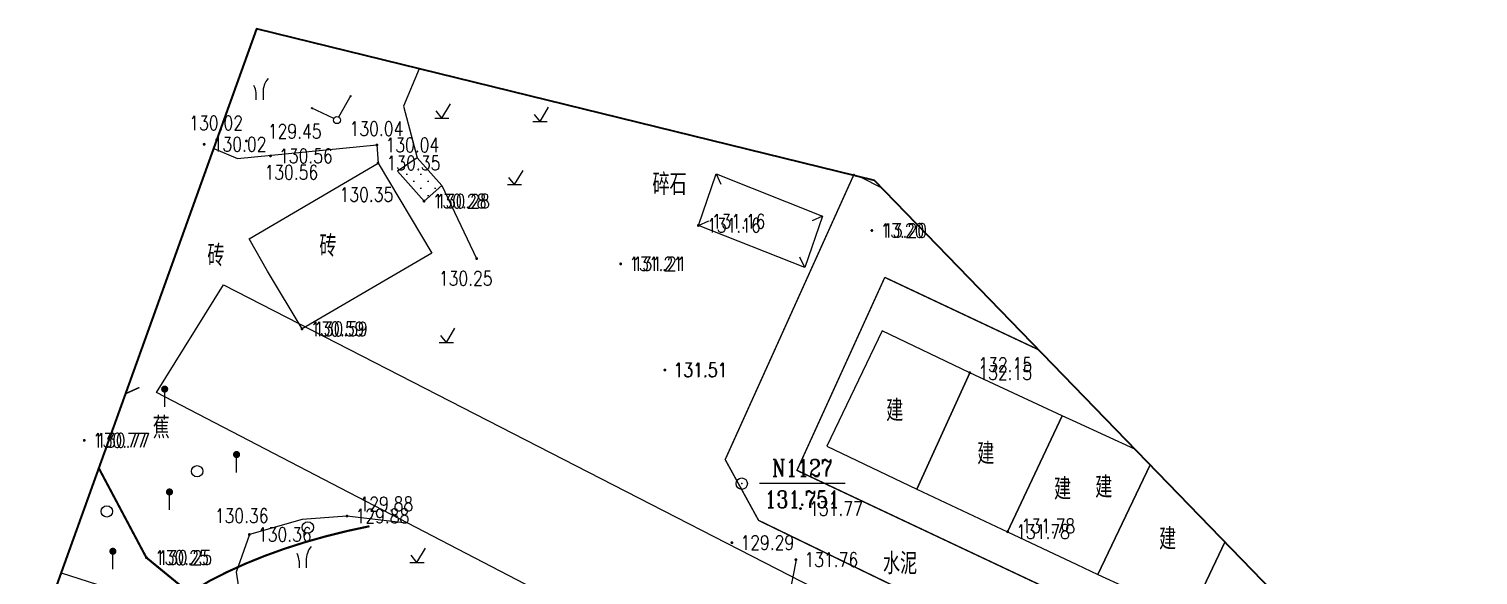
# Model space of a CAD drawing. Extents: x 529262 to 576451, y 2694391 to 2717535.
# Drawn here: x 566041.5 to 566143.2, y 2711503.4 to 2711541.7 of the extents above; entities that cross this region are included whole.
import ezdxf
from ezdxf.enums import TextEntityAlignment as Align

# ---------------------------------------------------------------- set-up
doc = ezdxf.new("R2010")
doc.units = 0
doc.linetypes.add('ACAD_ISO12W100', pattern=[22, 12, -3, 0.5, -3, 0.5, -3])
doc.linetypes.add('X3', pattern=[5, 4, -1])
for name, color, linetype in [('a红线图', 1, 'Continuous'), ('DGX', 8, 'Continuous'), ('DLDW', 8, 'Continuous'), ('DLSS', 4, 'Continuous'), ('DMTZ', 8, 'Continuous'), ('GCD', 8, 'Continuous'), ('GXYZ', 8, 'Continuous'), ('JMD', 8, 'Continuous'), ('KZD', 8, 'Continuous'), ('ZBTZ', 8, 'Continuous'), ('ZJ', 7, 'Continuous'), ('污水管径标注_W10-', 202, 'Continuous')]:
    doc.layers.add(name, color=color, linetype=linetype)
doc.layers.add('控制界线1', color=30, linetype='ACAD_ISO12W100', lineweight=35)
doc.styles.add('HZ', font='rs.shx', dxfattribs={"width": 0.8, "bigfont": 'hztxt.shx'})
doc.styles.add('romanc', font='romanc.shx', dxfattribs={"width": 0.8})
doc.linetypes.add('10421', pattern='A,2,[150,AAA.SHX,S=0.5,R=0,X=0,Y=0.5],1e-11', length=2)
doc.linetypes.add('1161', pattern='A,0,[149,AAA.SHX,S=0.15,R=0,X=0,Y=0],-1.6', length=1.6)
pattern_1 = [(0, (114.99765, 2.56804), (0.5, 0.5), [0, -1]), (0, (115.49765, 3.06804), (0.5, 0.5), [0, -1])]

# ---------------------------------------------------------------- blocks, each defined once
blk = doc.blocks.new('gc123')
at = {"color": 8}
for p, q in [((-1, 0), (1, 0)), ((0, 0), (-0.8, 1)), ((0, 0), (1.2, 2))]:
    blk.add_line(p, q, dxfattribs=at)
blk = doc.blocks.new('GC200')
at = {"linetype": 'Continuous', "const_width": 0.2, "flags": 128}
blk.add_lwpolyline([(-0.1, 0, 1), (0.1, 0, 1)], format="xyb", close=True, dxfattribs=at)
blk = doc.blocks.new('gc122')
at = {"color": 8}
blk.add_circle((0, 0), 0.8, dxfattribs=at)
blk = doc.blocks.new('gc170')
at = {"color": 8, "linetype": 'Continuous'}
blk.add_circle((0, 0), 0.5, dxfattribs=at)
blk = doc.blocks.new('gc246')
at = {"color": 8}
for p, q in [((-0.5, 1), (-0.5, 0)), ((0.5, 1), (0.5, 0))]:
    blk.add_line(p, q, dxfattribs=at)
for centre, radius, start, end in [((3.4, 1.11), 2.91, 139.3312, 182.0887), ((-2.94, 0.81), 2.45, 4.3743, 29.0242)]:
    blk.add_arc(centre, radius, start, end, dxfattribs=at)
blk = doc.blocks.new('gc013c')
at = {"linetype": 'Continuous'}
blk.add_line((0.5, 0), (4, 0), dxfattribs=at)
at = {"linetype": 'Continuous', "const_width": 0.15, "flags": 128}
blk.add_lwpolyline([(3.775, 0, 1), (3.925, 0, 1)], format="xyb", close=True, dxfattribs=at)
blk = doc.blocks.new('gc165')
at = {"color": 8}
blk.add_line((0, 0), (0, 2), dxfattribs=at)
at = {"color": 8, "const_width": 0.5}
blk.add_lwpolyline([(-0.25, 2.5, 1), (0.25, 2.5, 1)], format="xyb", close=True, dxfattribs=at)
blk = doc.blocks.new('gc117')
at = {"color": 8}
blk.add_circle((0, 0), 0.8, dxfattribs=at)
blk.add_point((0, 0), dxfattribs=at)

msp = doc.modelspace()

# ---------------------------------------------------------------- hatches: boundary and pattern name
at = {"layer": 'DLDW', "linetype": 'Continuous'}
h = msp.add_hatch(dxfattribs=at)
h.set_pattern_fill('1061', color=256, scale=0.5, style=0)
h.set_pattern_definition(pattern_1)
h.paths.add_polyline_path([(566068.742, 2711532.706), (566067.355, 2711531.771), (566069.218, 2711529.662), (566070.461, 2711530.76)])
h = msp.add_hatch(dxfattribs=at)
h.set_pattern_fill('1061', color=256, scale=0.5, style=0)
h.set_pattern_definition(pattern_1)
h.paths.add_polyline_path([(566068.742, 2711532.706), (566067.355, 2711531.771), (566069.218, 2711529.662), (566070.461, 2711530.76)])

# ---------------------------------------------------------------- linework, layer by layer
at = {"layer": 'a红线图', "color": 8, "linetype": 'Continuous', "lineweight": 0, "flags": 128}
msp.add_lwpolyline([(566150.116, 2711432.906), (566121.749, 2711459.554), (566112.716, 2711468.208), (566100.804, 2711479.377), (566093.968, 2711485.682), (566094.243, 2711486.829), (566094.214, 2711498.884), (566095.327, 2711504.502)], dxfattribs=at)
msp.add_lwpolyline([(566150.116, 2711432.906), (566121.749, 2711459.554), (566112.716, 2711468.208), (566100.804, 2711479.377), (566093.968, 2711485.682), (566094.243, 2711486.829), (566094.214, 2711498.884), (566095.327, 2711504.502)], dxfattribs=at)
at = {"layer": 'DGX', "color": 3, "linetype": 'Continuous', "const_width": 0.15, "elevation": 130}
msp.add_lwpolyline([(566053.427, 2711502.568), (566054.215, 2711503.042), (566055.434, 2711503.655), (566056.703, 2711504.23), (566058.024, 2711504.765), (566059.395, 2711505.261), (566060.817, 2711505.718), (566062.29, 2711506.136), (566063.814, 2711506.515), (566065.388, 2711506.854)], dxfattribs=at)
msp.add_lwpolyline([(566053.427, 2711502.568), (566054.215, 2711503.042), (566055.434, 2711503.655), (566056.703, 2711504.23), (566058.024, 2711504.765), (566059.395, 2711505.261), (566060.817, 2711505.718), (566062.29, 2711506.136), (566063.814, 2711506.515), (566065.388, 2711506.854)], dxfattribs=at)
at = {"layer": 'DLDW', "linetype": 'Continuous', "flags": 128}
msp.add_lwpolyline([(566068.742, 2711532.706), (566067.355, 2711531.771), (566069.218, 2711529.662), (566070.461, 2711530.76)], close=True, dxfattribs=at)
msp.add_lwpolyline([(566068.742, 2711532.706), (566067.355, 2711531.771), (566069.218, 2711529.662), (566070.461, 2711530.76)], close=True, dxfattribs=at)
at = {"layer": 'DLSS', "linetype": 'Continuous', "const_width": 0.1, "flags": 128}
for points in [[(566099.392, 2711531.58), (566090.341, 2711511.531), (566092.684, 2711507.262), (566102.371, 2711502.568)], [(566099.392, 2711531.58), (566090.341, 2711511.531), (566092.684, 2711507.262), (566102.371, 2711502.568)], [(566112.781, 2711502.568), (566095.373, 2711510.773), (566101.537, 2711524.316)], [(566112.781, 2711502.568), (566095.373, 2711510.773), (566101.537, 2711524.316)], [(566101.537, 2711524.316), (566112.315, 2711519.24)], [(566101.537, 2711524.316), (566112.315, 2711519.24)]]:
    msp.add_lwpolyline(points, dxfattribs=at)
at = {"layer": 'DLSS', "linetype": 'Continuous', "const_width": 0.1, "elevation": 130.878, "flags": 128}
msp.add_lwpolyline([(566049.244, 2711516.59), (566048.275, 2711516.15)], dxfattribs=at)
at = {"layer": 'DLSS', "linetype": 'X3', "const_width": 0.15, "flags": 128}
msp.add_lwpolyline([(566046.399, 2711510.928), (566049.733, 2711504.654), (566052.279, 2711502.568)], dxfattribs=at)
msp.add_lwpolyline([(566046.399, 2711510.928), (566049.733, 2711504.654), (566052.279, 2711502.568)], dxfattribs=at)
at = {"layer": 'DMTZ', "linetype": '10421', "elevation": 130.038, "flags": 128}
msp.add_lwpolyline([(566054.461, 2711533.37), (566056.13, 2711532.654), (566065.91, 2711533.608)], dxfattribs=at)
msp.add_lwpolyline([(566054.461, 2711533.37), (566056.13, 2711532.654), (566065.91, 2711533.608)], dxfattribs=at)
at = {"layer": 'DMTZ', "linetype": '10421', "flags": 128}
msp.add_lwpolyline([(566067.992, 2711507.076), (566067.992, 2711507.076), (566063.81, 2711507.569), (566060.676, 2711507.318), (566056.964, 2711506.271)], dxfattribs=at)
at = {"layer": 'JMD', "linetype": 'Continuous'}
for p, q in [((566089.706, 2711531.576), (566090.04, 2711530.849)), ((566089.706, 2711531.576), (566090.04, 2711530.849)), ((566088.46, 2711527.96), (566089.187, 2711528.294)), ((566088.46, 2711527.96), (566089.187, 2711528.294)), ((566097.164, 2711528.617), (566096.437, 2711528.283)), ((566097.164, 2711528.617), (566096.437, 2711528.283)), ((566095.918, 2711525.001), (566095.584, 2711525.728)), ((566095.918, 2711525.001), (566095.584, 2711525.728))]:
    msp.add_line(p, q, dxfattribs=at)
at = {"layer": 'JMD', "linetype": 'Continuous', "flags": 128}
for points, elevation in [([(566065.987, 2711532.339), (566069.76, 2711526.011), (566060.656, 2711520.701), (566058.239, 2711524.755), (566056.941, 2711527.028)], 130.346), ([(566065.987, 2711532.339), (566069.76, 2711526.011), (566060.656, 2711520.701), (566058.239, 2711524.755), (566056.941, 2711527.028)], 130.346), ([(566097.164, 2711528.617), (566095.918, 2711525.001), (566088.46, 2711527.96), (566089.706, 2711531.576)], 131.917), ([(566097.164, 2711528.617), (566095.918, 2711525.001), (566088.46, 2711527.96), (566089.706, 2711531.576)], 131.917), ([(566107.499, 2711517.623), (566101.344, 2711520.575), (566097.464, 2711512.474), (566103.777, 2711509.449)], 132.15), ([(566107.499, 2711517.623), (566101.344, 2711520.575), (566097.464, 2711512.474), (566103.777, 2711509.449)], 132.15), ([(566113.97, 2711514.611), (566107.499, 2711517.623), (566103.777, 2711509.449), (566110.148, 2711506.466)], 131.783), ([(566113.97, 2711514.611), (566107.499, 2711517.623), (566103.777, 2711509.449), (566110.148, 2711506.466)], 131.783)]:
    msp.add_lwpolyline(points, close=True, dxfattribs=dict(at, elevation=elevation))
msp.add_lwpolyline([(566099.25, 2711501.143), (566095.111, 2711493.017), (566050.446, 2711516.239), (566055.141, 2711523.781)], close=True, dxfattribs=at)
for points, elevation in [([(566114.998, 2711514.139), (566113.97, 2711514.611), (566110.148, 2711506.466), (566114.998, 2711504.167)], 132.112), ([(566114.998, 2711514.139), (566113.97, 2711514.611), (566110.148, 2711506.466), (566114.998, 2711504.167)], 132.112), ([(566119.071, 2711512.267), (566114.998, 2711514.139)], 132.112), ([(566119.071, 2711512.267), (566114.998, 2711514.139)], 132.112), ([(566114.998, 2711504.167), (566116.479, 2711503.465), (566120.147, 2711511.157)], 132.112), ([(566114.998, 2711504.167), (566116.479, 2711503.465), (566120.147, 2711511.157)], 132.112), ([(566120.147, 2711511.157), (566116.479, 2711503.465), (566118.428, 2711502.568)], 131.869), ([(566120.147, 2711511.157), (566116.479, 2711503.465), (566118.428, 2711502.568)], 131.869), ([(566123.882, 2711502.568), (566125.398, 2711505.736)], 131.869), ([(566125.398, 2711505.736), (566123.882, 2711502.568)], 131.763), ([(566123.882, 2711502.568), (566125.398, 2711505.736)], 131.869), ([(566125.398, 2711505.736), (566123.882, 2711502.568)], 131.763)]:
    msp.add_lwpolyline(points, dxfattribs=dict(at, elevation=elevation))
at = {"layer": 'KZD', "linetype": 'Continuous'}
msp.add_line((566098.749, 2711509.84, 131.751), (566092.749, 2711509.84, 131.751), dxfattribs=at)
msp.add_line((566098.749, 2711509.84, 131.751), (566092.749, 2711509.84, 131.751), dxfattribs=at)
at = {"layer": 'ZBTZ', "linetype": '1161', "flags": 128}
for points in [[(566068.881, 2711538.947), (566067.763, 2711536.329), (566068.742, 2711532.706), (566070.461, 2711530.76), (566072.906, 2711525.631), (566072.906, 2711525.631)], [(566068.881, 2711538.947), (566067.763, 2711536.329), (566068.742, 2711532.706), (566070.461, 2711530.76), (566072.906, 2711525.631), (566072.906, 2711525.631)], [(566065.91, 2711533.608), (566065.987, 2711532.339)], [(566065.91, 2711533.608), (566065.987, 2711532.339)], [(566099.856, 2711531.345), (566101.288, 2711530.621)], [(566099.856, 2711531.345), (566101.288, 2711530.621)], [(566056.964, 2711506.271), (566056.025, 2711503.634), (566056.198, 2711502.568)], [(566056.964, 2711506.271), (566056.025, 2711503.634), (566056.198, 2711502.568)], [(566043.757, 2711503.574), (566046.897, 2711502.568)], [(566043.757, 2711503.574), (566046.897, 2711502.568)]]:
    msp.add_lwpolyline(points, dxfattribs=at)
at = {"layer": '控制界线1', "color": 252, "linetype": 'Continuous', "flags": 128}
msp.add_lwpolyline([(566606.933, 2711087.702), (566644.711, 2711153.019), (566598.698, 2711283.071), (566496.002, 2711357.662), (566390.249, 2711365.689), (566217.966, 2711433.767), (566135.414, 2711495.399), (566100.815, 2711531.11), (566057.471, 2711541.747), (566041.502, 2711497.298), (566109.581, 2711415.474), (566178.415, 2711344.369), (566249.168, 2711298.339), (566348.438, 2711264.105), (566455.277, 2711261.066), (566502.459, 2711244.312), (566526.428, 2711223.352), (566516.162, 2711173.585), (566513.881, 2711148.132)], close=True, dxfattribs=at)
msp.add_lwpolyline([(566606.933, 2711087.702), (566644.711, 2711153.019), (566598.698, 2711283.071), (566496.002, 2711357.662), (566390.249, 2711365.689), (566217.966, 2711433.767), (566135.414, 2711495.399), (566100.815, 2711531.11), (566057.471, 2711541.747), (566041.502, 2711497.298), (566109.581, 2711415.474), (566178.415, 2711344.369), (566249.168, 2711298.339), (566348.438, 2711264.105), (566455.277, 2711261.066), (566502.459, 2711244.312), (566526.428, 2711223.352), (566516.162, 2711173.585), (566513.881, 2711148.132)], close=True, dxfattribs=at)
msp.add_lwpolyline([(566606.933, 2711087.702), (566644.711, 2711153.019), (566598.698, 2711283.071), (566496.002, 2711357.662), (566390.249, 2711365.689), (566217.966, 2711433.767), (566135.414, 2711495.399), (566100.815, 2711531.11), (566057.471, 2711541.747), (566041.502, 2711497.298), (566109.581, 2711415.474), (566178.415, 2711344.369), (566249.168, 2711298.339), (566348.438, 2711264.105), (566455.277, 2711261.066), (566502.459, 2711244.312), (566526.428, 2711223.352), (566516.162, 2711173.585), (566513.881, 2711148.132)], close=True, dxfattribs=at)
at = {"layer": '污水管径标注_W10-'}
msp.add_lwpolyline([(566095.327, 2711504.502), (566094.214, 2711498.884), (566092.058, 2711486.618), (566108.338, 2711472.109), (566112.716, 2711468.208), (566116.656, 2711464.501), (566123.012, 2711458.522), (566137.579, 2711444.817), (566153.073, 2711430.241)], dxfattribs=at)

# ---------------------------------------------------------------- block references
at = {"layer": 'GCD', "linetype": 'Continuous'}
ref = msp.add_blockref('GC200', (566056.753, 2711533.886, 129.45), dxfattribs=dict(at, xscale=0.5, yscale=0.5, zscale=0.5))
ref.add_attrib('height', '129.45', dxfattribs={"linetype": 'Continuous', "height": 1, "style": 'HZ', "width": 0.8}).set_placement((566058.255, 2711534.565, 129.45), align=Align.MIDDLE_LEFT)
ref = msp.add_blockref('GC200', (566056.753, 2711533.886, 129.45), dxfattribs=dict(at, xscale=0.5, yscale=0.5, zscale=0.5))
ref.add_attrib('height', '129.45', dxfattribs={"linetype": 'Continuous', "height": 1, "style": 'HZ', "width": 0.8}).set_placement((566058.255, 2711534.565, 129.45), align=Align.MIDDLE_LEFT)
at = {"layer": 'GCD', "color": 1, "linetype": 'Continuous'}
ref = msp.add_blockref('GC200', (566053.791, 2711533.658, 130.016), dxfattribs=dict(at, xscale=0.5, yscale=0.5))
ref.add_attrib('height', '130.02', dxfattribs={"linetype": 'Continuous', "height": 1, "style": 'HZ', "width": 0.8}).set_placement((566054.391, 2711533.658, 130.016), align=Align.MIDDLE_LEFT)
ref = msp.add_blockref('GC200', (566065.91, 2711533.608, 130.038), dxfattribs=dict(at, xscale=0.5, yscale=0.5))
ref.add_attrib('height', '130.04', dxfattribs={"linetype": 'Continuous', "height": 1, "style": 'HZ', "width": 0.8}).set_placement((566066.51, 2711533.608, 130.038), align=Align.MIDDLE_LEFT)
at = {"layer": 'GCD', "linetype": 'Continuous'}
ref = msp.add_blockref('GC200', (566058.442, 2711532.839, 130.56), dxfattribs=dict(at, xscale=0.5, yscale=0.5, zscale=0.5))
ref.add_attrib('height', '130.56', dxfattribs={"linetype": 'Continuous', "height": 1, "style": 'HZ', "width": 0.8}).set_placement((566059.042, 2711532.839, 130.56), align=Align.MIDDLE_LEFT)
at = {"layer": 'GCD', "linetype": 'Continuous', "xscale": 0.5, "yscale": 0.5, "zscale": 0.5}
for p in [(566058.442, 2711532.839, 130.56), (566100.63, 2711527.604, 13.202)]:
    msp.add_blockref('GC200', p, dxfattribs=at)
at = {"layer": 'GCD', "color": 1, "linetype": 'Continuous', "xscale": 0.5, "yscale": 0.5}
msp.add_blockref('GC200', (566065.91, 2711533.608, 130.038), dxfattribs=at)
at = {"layer": 'GCD', "linetype": 'Continuous'}
ref = msp.add_blockref('GC200', (566065.987, 2711532.339, 130.346), dxfattribs=dict(at, xscale=0.5, yscale=0.5))
ref.add_attrib('height', '130.35', dxfattribs={"linetype": 'Continuous', "height": 1, "style": 'HZ', "width": 0.8}).set_placement((566066.587, 2711532.339, 130.346), align=Align.MIDDLE_LEFT)
at = {"layer": 'GCD', "linetype": 'Continuous', "xscale": 0.5, "yscale": 0.5}
for p in [(566065.987, 2711532.339, 130.346), (566069.218, 2711529.662, 130.282), (566088.46, 2711527.96, 131.155), (566072.906, 2711525.631, 130.251), (566083.009, 2711525.264, 131.21), (566060.656, 2711520.701, 130.585), (566086.107, 2711517.815, 131.511), (566107.499, 2711517.623, 132.15), (566063.81, 2711507.569, 129.875), (566110.148, 2711506.466, 131.783), (566056.964, 2711506.271, 130.363), (566090.809, 2711505.696, 129.287), (566049.733, 2711504.654, 130.245)]:
    msp.add_blockref('GC200', p, dxfattribs=at)
at = {"layer": 'GCD', "linetype": 'Continuous'}
ref = msp.add_blockref('GC200', (566069.218, 2711529.662, 130.282), dxfattribs=dict(at, xscale=0.5, yscale=0.5))
ref.add_attrib('height', '130.28', dxfattribs={"linetype": 'Continuous', "height": 1, "style": 'HZ', "width": 0.8}).set_placement((566069.818, 2711529.662, 130.282), align=Align.MIDDLE_LEFT)
ref = msp.add_blockref('GC200', (566088.46, 2711527.96, 131.155), dxfattribs=dict(at, xscale=0.5, yscale=0.5))
ref.add_attrib('height', '131.16', dxfattribs={"linetype": 'Continuous', "height": 1, "style": 'HZ', "width": 0.8}).set_placement((566089.06, 2711527.96, 131.155), align=Align.MIDDLE_LEFT)
ref = msp.add_blockref('GC200', (566100.63, 2711527.604, 13.202), dxfattribs=dict(at, xscale=0.5, yscale=0.5, zscale=0.5))
ref.add_attrib('height', '13.20', dxfattribs={"linetype": 'Continuous', "height": 1, "style": 'HZ', "width": 0.8}).set_placement((566101.23, 2711527.604, 13.202), align=Align.MIDDLE_LEFT)
ref = msp.add_blockref('GC200', (566083.009, 2711525.264, 131.21), dxfattribs=dict(at, xscale=0.5, yscale=0.5))
ref.add_attrib('height', '131.21', dxfattribs={"linetype": 'Continuous', "height": 1, "style": 'HZ', "width": 0.8}).set_placement((566083.609, 2711525.264, 131.21), align=Align.MIDDLE_LEFT)
ref = msp.add_blockref('GC200', (566060.656, 2711520.701, 130.585), dxfattribs=dict(at, xscale=0.5, yscale=0.5))
ref.add_attrib('height', '130.59', dxfattribs={"linetype": 'Continuous', "height": 1, "style": 'HZ', "width": 0.8}).set_placement((566061.256, 2711520.701, 130.585), align=Align.MIDDLE_LEFT)
ref = msp.add_blockref('GC200', (566086.107, 2711517.815, 131.511), dxfattribs=dict(at, xscale=0.5, yscale=0.5))
ref.add_attrib('height', '131.51', dxfattribs={"linetype": 'Continuous', "height": 1, "style": 'HZ', "width": 0.8}).set_placement((566086.707, 2711517.815, 131.511), align=Align.MIDDLE_LEFT)
ref = msp.add_blockref('GC200', (566107.499, 2711517.623, 132.15), dxfattribs=dict(at, xscale=0.5, yscale=0.5))
ref.add_attrib('height', '132.15', dxfattribs={"linetype": 'Continuous', "height": 1, "style": 'HZ', "width": 0.8}).set_placement((566108.099, 2711517.623, 132.15), align=Align.MIDDLE_LEFT)
ref = msp.add_blockref('GC200', (566045.38, 2711512.878, 130.765), dxfattribs=dict(at, xscale=0.5, yscale=0.5))
ref.add_attrib('height', '130.77', dxfattribs={"linetype": 'Continuous', "height": 1, "style": 'HZ', "width": 0.8}).set_placement((566045.98, 2711512.878, 130.765), align=Align.MIDDLE_LEFT)
ref = msp.add_blockref('GC200', (566095.624, 2711508.093, 131.767), dxfattribs=dict(at, xscale=0.5, yscale=0.5, zscale=0.5))
ref.add_attrib('height', '131.77', dxfattribs={"linetype": 'Continuous', "height": 1, "style": 'HZ', "width": 0.8}).set_placement((566096.224, 2711508.093, 131.767), align=Align.MIDDLE_LEFT)
ref = msp.add_blockref('GC200', (566063.81, 2711507.569, 129.875), dxfattribs=dict(at, xscale=0.5, yscale=0.5))
ref.add_attrib('height', '129.88', dxfattribs={"linetype": 'Continuous', "height": 1, "style": 'HZ', "width": 0.8}).set_placement((566064.41, 2711507.569, 129.875), align=Align.MIDDLE_LEFT)
ref = msp.add_blockref('GC200', (566056.964, 2711506.271, 130.363), dxfattribs=dict(at, xscale=0.5, yscale=0.5))
ref.add_attrib('height', '130.36', dxfattribs={"linetype": 'Continuous', "height": 1, "style": 'HZ', "width": 0.8}).set_placement((566057.564, 2711506.271, 130.363), align=Align.MIDDLE_LEFT)
ref = msp.add_blockref('GC200', (566110.148, 2711506.466, 131.783), dxfattribs=dict(at, xscale=0.5, yscale=0.5))
ref.add_attrib('height', '131.78', dxfattribs={"linetype": 'Continuous', "height": 1, "style": 'HZ', "width": 0.8}).set_placement((566110.748, 2711506.466, 131.783), align=Align.MIDDLE_LEFT)
ref = msp.add_blockref('GC200', (566090.809, 2711505.696, 129.287), dxfattribs=dict(at, xscale=0.5, yscale=0.5))
ref.add_attrib('height', '129.29', dxfattribs={"linetype": 'Continuous', "height": 1, "style": 'HZ', "width": 0.8}).set_placement((566091.409, 2711505.696, 129.287), align=Align.MIDDLE_LEFT)
ref = msp.add_blockref('GC200', (566049.733, 2711504.654, 130.245), dxfattribs=dict(at, xscale=0.5, yscale=0.5))
ref.add_attrib('height', '130.25', dxfattribs={"linetype": 'Continuous', "height": 1, "style": 'HZ', "width": 0.8}).set_placement((566050.333, 2711504.654, 130.245), align=Align.MIDDLE_LEFT)
ref = msp.add_blockref('GC200', (566095.297, 2711504.507, 131.756), dxfattribs=dict(at, xscale=0.5, yscale=0.5, zscale=0.5))
ref.add_attrib('height', '131.76', dxfattribs={"linetype": 'Continuous', "height": 1, "style": 'HZ', "width": 0.8}).set_placement((566095.897, 2711504.507, 131.756), align=Align.MIDDLE_LEFT)
at = {"layer": 'GXYZ', "linetype": 'Continuous'}
for xscale, yscale, zscale, rotation in [(0.5000000001704892, 0.5000000001704892, 0.5000000001704892, 60.37194088584587), (0.5000000001704892, 0.5000000001704892, 0.5000000001704892, 60.37194088584587), (0.4999999999641127, 0.4999999999641127, 0.4999999999641127, 154.5337390338139), (0.4999999999641127, 0.4999999999641127, 0.4999999999641127, 154.5337390338139)]:
    msp.add_blockref('gc013c', (566063.108, 2711535.353), dxfattribs=dict(at, xscale=xscale, yscale=yscale, zscale=zscale, rotation=rotation))
at = {"layer": 'GXYZ', "linetype": 'Continuous', "xscale": 0.5, "yscale": 0.5, "zscale": 0.5}
for p in [(566063.108, 2711535.353, 129.429), (566063.108, 2711535.353), (566063.108, 2711535.353), (566063.108, 2711535.353, 129.429), (566063.108, 2711535.353), (566063.108, 2711535.353)]:
    msp.add_blockref('gc170', p, dxfattribs=at)
at = {"layer": 'KZD', "linetype": 'Continuous', "xscale": 0.5, "yscale": 0.5, "zscale": 0.5}
msp.add_blockref('gc117', (566091.499, 2711509.84, 131.751), dxfattribs=at)
msp.add_blockref('gc117', (566091.499, 2711509.84, 131.751), dxfattribs=at)
at = {"layer": 'ZBTZ', "linetype": 'Continuous', "xscale": 0.5, "yscale": 0.5, "zscale": 0.5}
for name, p in [('gc246', (566057.677, 2711536.77)), ('gc246', (566057.677, 2711536.77)), ('gc123', (566070.464, 2711535.493)), ('gc123', (566070.464, 2711535.493)), ('gc123', (566077.354, 2711535.249)), ('gc123', (566077.354, 2711535.249)), ('gc123', (566070.783, 2711519.742)), ('gc123', (566070.783, 2711519.742)), ('gc165', (566051.021, 2711515.226)), ('gc165', (566051.021, 2711515.226)), ('gc165', (566056.064, 2711510.633)), ('gc165', (566056.064, 2711510.633)), ('gc122', (566053.296, 2711510.708, 130.325)), ('gc122', (566053.296, 2711510.708, 130.325)), ('gc165', (566051.359, 2711508.007)), ('gc165', (566051.359, 2711508.007)), ('gc122', (566046.962, 2711507.895, 130.635)), ('gc122', (566046.962, 2711507.895, 130.635)), ('gc122', (566061.065, 2711506.769, 130.202)), ('gc122', (566061.065, 2711506.769, 130.202)), ('gc246', (566060.705, 2711503.935)), ('gc246', (566060.705, 2711503.935)), ('gc165', (566047.389, 2711503.846)), ('gc165', (566047.389, 2711503.846))]:
    msp.add_blockref(name, p, dxfattribs=at)
at = {"layer": 'ZBTZ', "linetype": 'Continuous', "xscale": 0.5, "yscale": 0.5}
for p in [(566075.561, 2711530.826), (566075.561, 2711530.826), (566068.72, 2711504.318), (566068.72, 2711504.318)]:
    msp.add_blockref('gc123', p, dxfattribs=at)

# ---------------------------------------------------------------- texts
at = {"layer": 'GCD', "color": 1, "linetype": 'Continuous', "style": 'HZ', "width": 0.8}
for s, p in [('130.02', (566054.632, 2711535.147)), ('130.04', (566065.878, 2711534.748))]:
    msp.add_text(s, height=1, dxfattribs=at).set_placement(p, align=Align.MIDDLE)
at = {"layer": 'GCD', "linetype": 'Continuous', "style": 'HZ', "width": 0.8}
for s, p in [('130.56', (566059.904, 2711531.691)), ('130.35', (566065.172, 2711530.128)), ('130.28', (566071.943, 2711529.662)), ('131.16', (566091.279, 2711528.255)), ('13.20', (566102.955, 2711527.604)), ('131.21', (566085.734, 2711525.264)), ('130.25', (566072.138, 2711524.246)), ('130.59', (566063.381, 2711520.701)), ('132.15', (566109.984, 2711518.188)), ('131.51', (566088.627, 2711517.825)), ('130.77', (566048.105, 2711512.878)), ('129.88', (566066.57, 2711508.42)), ('130.36', (566056.42, 2711507.586)), ('131.78', (566113.003, 2711506.872)), ('130.25', (566052.458, 2711504.654))]:
    msp.add_text(s, height=1, dxfattribs=at).set_placement(p, align=Align.MIDDLE)
at = {"layer": 'JMD', "linetype": 'Continuous', "style": 'HZ', "width": 0.8}
for p in [(566055.214, 2711525.847), (566063.071, 2711526.52), (566063.071, 2711526.52)]:
    msp.add_text('砖', height=1.5, dxfattribs=at).set_placement(p, align=Align.MIDDLE_RIGHT)
for p in [(566102.231, 2711515.049), (566102.231, 2711515.049), (566108.623, 2711512.03), (566108.623, 2711512.03), (566116.893, 2711509.673), (566116.893, 2711509.673), (566114.007, 2711509.541), (566114.007, 2711509.541), (566121.378, 2711506.041), (566121.378, 2711506.041)]:
    msp.add_text('建', height=1.5, dxfattribs=at).set_placement(p, align=Align.MIDDLE)
at = {"layer": 'KZD', "linetype": 'Continuous', "style": 'romanc', "width": 0.8}
for s, p in [('N1127', (566095.749, 2711510.94)), ('N1127', (566095.749, 2711510.94)), ('131.751', (566095.749, 2711508.74)), ('131.751', (566095.749, 2711508.74))]:
    msp.add_text(s, height=1.2, dxfattribs=at).set_placement(p, align=Align.MIDDLE)
at = {"layer": 'ZJ', "color": 8, "linetype": 'Continuous', "style": 'HZ', "width": 0.8}
for s, p in [('碎石', (566086.437, 2711530.932)), ('碎石', (566086.437, 2711530.932)), ('蕉', (566050.779, 2711513.838)), ('蕉', (566050.779, 2711513.838)), ('水泥', (566102.606, 2711504.311)), ('水泥', (566102.606, 2711504.311))]:
    msp.add_text(s, height=1.5, dxfattribs=at).set_placement(p, align=Align.MIDDLE)

doc.saveas('drawing.dxf')
